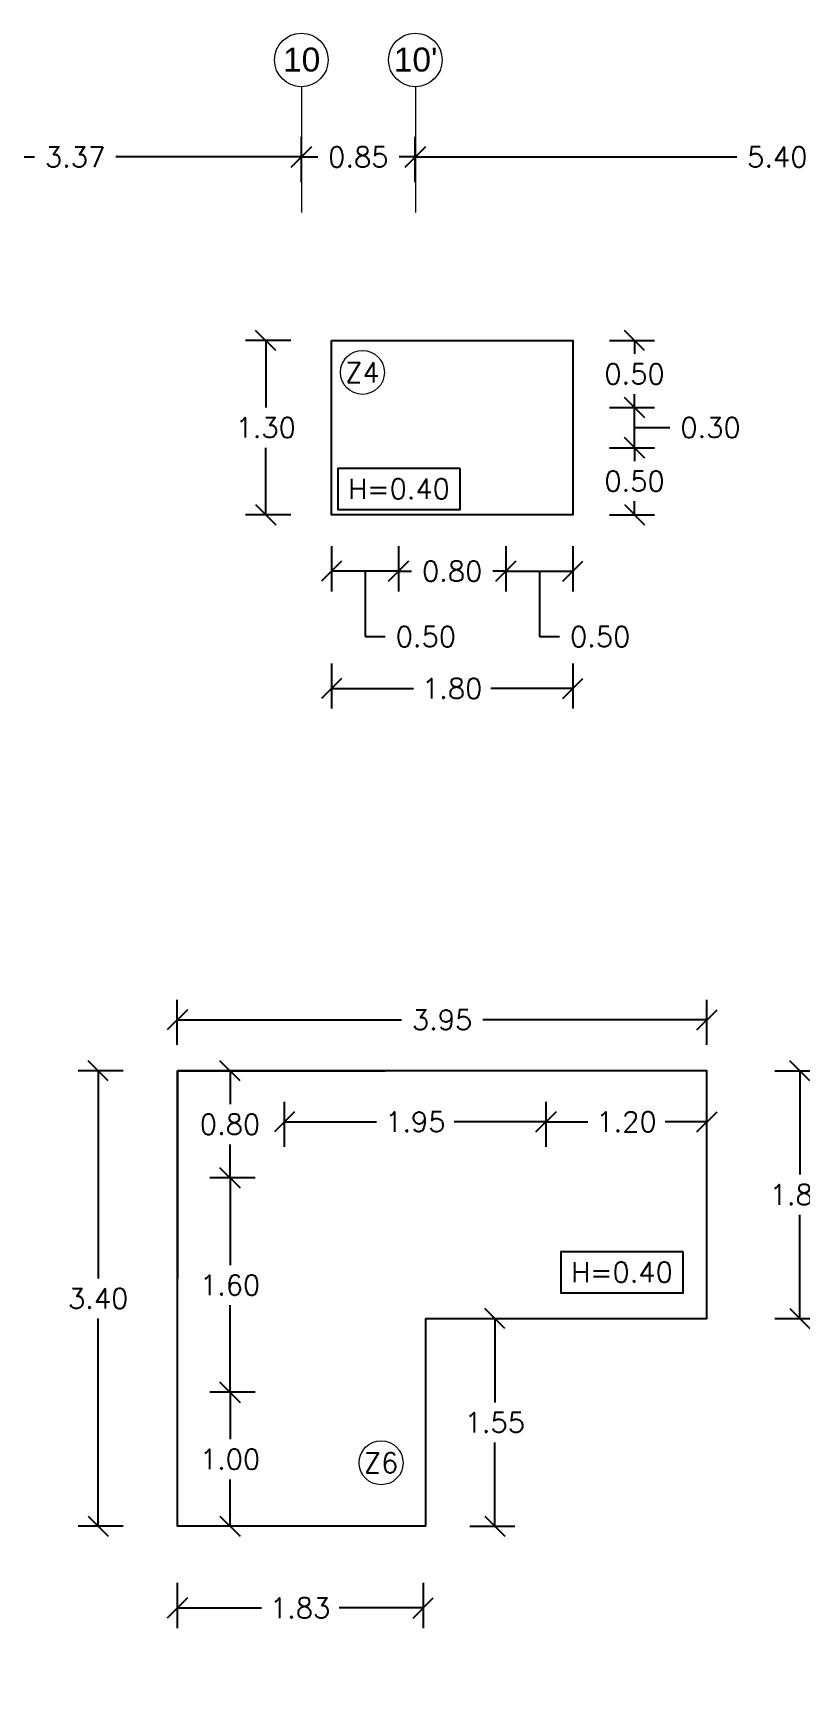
# Model space of a CAD drawing. Header units: metres. Extents: x -25 to 234, y -25 to 53.
# Drawn here: x 113.62 to 119.35, y -11.58 to 0.79 of the extents above; entities that cross this region are included whole.
import ezdxf

# ---------------------------------------------------------------- set-up
doc = ezdxf.new("R2010")
doc.units = ezdxf.units.M
doc.header["$LTSCALE"] = 0.1
doc.header["$MEASUREMENT"] = 0
doc.header["$PDMODE"] = 66
doc.linetypes.add('CONTINUA', pattern=[0])
doc.linetypes.add('Grid Line 1_2_', pattern=[22.225, 12.7, -3.175, 3.175, -3.175])
doc.layers.add('0-S-GRID', color=1, linetype='Continuous', lineweight=9)
doc.layers.add('0-S-GRID-IDEN', color=1, linetype='Continuous', lineweight=9)
for name, color, linetype in [('DIMENSIONES', 7, 'Continuous'), ('DIMTEXTO', 4, 'Continuous'), ('ZAPATAS', 6, 'Continuous')]:
    doc.layers.add(name, color=color, linetype=linetype)
doc.styles.add('Arial_2', font='arial.ttf', dxfattribs={"height": 0.2})
doc.styles.add('SMPLEX', font='simplex.shx')
doc.dimstyles.new('DIM-75', dxfattribs={"dimscale": 0.75, "dimtxt": 0.2, "dimasz": 0.2, "dimexe": 0.2, "dimexo": 0.2, "dimgap": 0.1, "dimtad": 0, "dimtih": 1, "dimtoh": 1, "dimzin": 0, "dimdsep": 46, "dimtxsty": 'SMPLEX', "dimblk1": 'OBLIQUE', "dimblk2": 'OBLIQUE', "dimsah": 1, "dimcen": 0.2, "dimclrd": 4, "dimclre": 4, "dimclrt": 4, "dimadec": 0, "dimazin": 0, "dimtfac": 1, "dimtmove": 1, "dimatfit": 3, "dimldrblk": 'OPEN30', "dimfxl": 0.25, "dimfxlon": 1, "dimtfill": 1, "dimtolj": 1, "dimtzin": 0, "dimarcsym": 0})

# ---------------------------------------------------------------- blocks, each defined once
blk = doc.blocks.new('_Oblique')
at = {"color": 0, "linetype": 'ByBlock', "lineweight": -2}
blk.add_line((-0.5, -0.5), (0.5, 0.5), dxfattribs=at)
blk = doc.blocks.new('*D455')
at = {"layer": 'Defpoints', "color": 0, "ltscale": 0.2, "transparency": 16777216}
for p in [(115.624, -0.136), (112.249, -0.552), (115.624, -0.552)]:
    blk.add_point(p, dxfattribs=at)
at = {"layer": 'DIMTEXTO', "color": 4, "lineweight": -2, "ltscale": 0.2, "transparency": 16777216}
for p, q in [((112.249, -0.323), (112.249, 0.014)), ((115.624, -0.323), (115.624, 0.014)), ((112.249, -0.136), (113.633, -0.136)), ((115.624, -0.136), (114.24, -0.136))]:
    blk.add_line(p, q, dxfattribs=at)
at = {"layer": 'DIMTEXTO', "color": 4, "lineweight": -2, "ltscale": 0.2, "transparency": 16777216, "xscale": 0.15, "yscale": 0.15, "zscale": 0.15, "rotation": 180}
blk.add_blockref('_Oblique', (112.249, -0.136), dxfattribs=at)
at = {"layer": 'DIMTEXTO', "color": 4, "lineweight": -2, "ltscale": 0.2, "transparency": 16777216, "xscale": 0.15, "yscale": 0.15, "zscale": 0.15}
blk.add_blockref('_Oblique', (115.624, -0.136), dxfattribs=at)
at = {"layer": 'DIMTEXTO', "color": 4, "ltscale": 0.2, "transparency": 16777216, "insert": (113.937, -0.136), "char_height": 0.15, "attachment_point": 5, "style": 'SMPLEX', "bg_fill": 3, "box_fill_scale": 1.25, "bg_fill_color": 256, "bg_fill_true_color": 13158600, "bg_fill_transparency": 0}
blk.add_mtext('\\A1;3.37', dxfattribs=at)
blk = doc.blocks.new('_Open30')
at = {"layer": 'DIMTEXTO', "color": 0, "lineweight": -2}
for p, q in [((-1, 0.268), (0, 0)), ((0, 0), (-1, -0.268)), ((0, 0), (-1, 0))]:
    blk.add_line(p, q, dxfattribs=at)
blk = doc.blocks.new('*D456')
at = {"layer": 'Defpoints', "color": 0, "ltscale": 0.2, "transparency": 16777216}
for p in [(116.474, -0.136), (115.624, -0.552), (116.474, -0.552)]:
    blk.add_point(p, dxfattribs=at)
at = {"layer": 'DIMTEXTO', "color": 4, "lineweight": -2, "ltscale": 0.2, "transparency": 16777216}
for p, q in [((115.624, -0.323), (115.624, 0.014)), ((116.474, -0.323), (116.474, 0.014)), ((115.624, -0.136), (115.746, -0.136)), ((116.474, -0.136), (116.353, -0.136))]:
    blk.add_line(p, q, dxfattribs=at)
at = {"layer": 'DIMTEXTO', "color": 4, "lineweight": -2, "ltscale": 0.2, "transparency": 16777216, "xscale": 0.15, "yscale": 0.15, "zscale": 0.15, "rotation": 180}
blk.add_blockref('_Oblique', (115.624, -0.136), dxfattribs=at)
at = {"layer": 'DIMTEXTO', "color": 4, "lineweight": -2, "ltscale": 0.2, "transparency": 16777216, "xscale": 0.15, "yscale": 0.15, "zscale": 0.15}
blk.add_blockref('_Oblique', (116.474, -0.136), dxfattribs=at)
at = {"layer": 'DIMTEXTO', "color": 4, "ltscale": 0.2, "transparency": 16777216, "insert": (116.049, -0.136), "char_height": 0.15, "attachment_point": 5, "style": 'SMPLEX', "bg_fill": 3, "box_fill_scale": 1.25, "bg_fill_color": 256, "bg_fill_true_color": 13158600, "bg_fill_transparency": 0}
blk.add_mtext('\\A1;0.85', dxfattribs=at)
blk = doc.blocks.new('*D445')
at = {"layer": 'Defpoints', "color": 0, "ltscale": 0.2, "transparency": 16777216}
for p in [(121.874, -0.136), (116.474, -0.552), (121.874, -0.552)]:
    blk.add_point(p, dxfattribs=at)
at = {"layer": 'DIMTEXTO', "color": 4, "lineweight": -2, "ltscale": 0.2, "transparency": 16777216}
for p, q in [((116.474, -0.323), (116.474, 0.014)), ((121.874, -0.323), (121.874, 0.014)), ((116.474, -0.136), (118.871, -0.136)), ((121.874, -0.136), (119.478, -0.136))]:
    blk.add_line(p, q, dxfattribs=at)
at = {"layer": 'DIMTEXTO', "color": 4, "lineweight": -2, "ltscale": 0.2, "transparency": 16777216, "xscale": 0.15, "yscale": 0.15, "zscale": 0.15, "rotation": 180}
blk.add_blockref('_Oblique', (116.474, -0.136), dxfattribs=at)
at = {"layer": 'DIMTEXTO', "color": 4, "lineweight": -2, "ltscale": 0.2, "transparency": 16777216, "xscale": 0.15, "yscale": 0.15, "zscale": 0.15}
blk.add_blockref('_Oblique', (121.874, -0.136), dxfattribs=at)
at = {"layer": 'DIMTEXTO', "color": 4, "ltscale": 0.2, "transparency": 16777216, "insert": (119.174, -0.136), "char_height": 0.15, "attachment_point": 5, "style": 'SMPLEX', "bg_fill": 3, "box_fill_scale": 1.25, "bg_fill_color": 256, "bg_fill_true_color": 13158600, "bg_fill_transparency": 0}
blk.add_mtext('\\A1;5.40', dxfattribs=at)
blk = doc.blocks.new('*D504')
at = {"layer": 'Defpoints', "color": 0, "linetype": 'CONTINUA', "transparency": 16777216}
for p in [(117.449, -1.691), (115.499, -16.245), (117.449, -17.452)]:
    blk.add_point(p, dxfattribs=at)
at = {"layer": 'DIMENSIONES', "color": 4, "linetype": 'CONTINUA', "lineweight": -2, "transparency": 16777216}
for p, q in [((115.499, -17.265), (115.499, -17.602)), ((117.449, -17.265), (117.449, -17.602)), ((115.499, -17.452), (116.185, -17.452)), ((117.449, -17.452), (116.763, -17.452))]:
    blk.add_line(p, q, dxfattribs=at)
at = {"layer": 'DIMENSIONES', "color": 4, "linetype": 'CONTINUA', "lineweight": -2, "transparency": 16777216, "xscale": 0.15, "yscale": 0.15, "zscale": 0.15, "rotation": 180}
blk.add_blockref('_Oblique', (115.499, -17.452), dxfattribs=at)
at = {"layer": 'DIMENSIONES', "color": 4, "linetype": 'CONTINUA', "lineweight": -2, "transparency": 16777216, "xscale": 0.15, "yscale": 0.15, "zscale": 0.15}
blk.add_blockref('_Oblique', (117.449, -17.452), dxfattribs=at)
at = {"layer": 'DIMENSIONES', "color": 4, "linetype": 'CONTINUA', "transparency": 16777216, "insert": (116.474, -17.452), "char_height": 0.15, "attachment_point": 5, "style": 'SMPLEX', "bg_fill": 3, "box_fill_scale": 1.25, "bg_fill_color": 256, "bg_fill_true_color": 13158600, "bg_fill_transparency": 0}
blk.add_mtext('\\A1;1.95', dxfattribs=at)
blk = doc.blocks.new('*D505')
at = {"layer": 'Defpoints', "color": 0, "linetype": 'CONTINUA', "transparency": 16777216}
for p in [(114.109, -6.956), (114.699, -6.956), (114.699, -10.356)]:
    blk.add_point(p, dxfattribs=at)
at = {"layer": 'DIMENSIONES', "color": 4, "linetype": 'CONTINUA', "lineweight": -2, "transparency": 16777216}
for p, q in [((114.296, -6.956), (113.959, -6.956)), ((114.109, -6.956), (114.109, -8.506)), ((114.109, -10.356), (114.109, -8.806)), ((114.296, -10.356), (113.959, -10.356))]:
    blk.add_line(p, q, dxfattribs=at)
at = {"layer": 'DIMENSIONES', "color": 4, "linetype": 'CONTINUA', "lineweight": -2, "transparency": 16777216, "xscale": 0.15, "yscale": 0.15, "zscale": 0.15}
for p, rotation in [((114.109, -6.956), 90), ((114.109, -10.356), 270)]:
    blk.add_blockref('_Oblique', p, dxfattribs=dict(at, rotation=rotation))
at = {"layer": 'DIMENSIONES', "color": 4, "linetype": 'CONTINUA', "transparency": 16777216, "insert": (114.109, -8.656), "char_height": 0.15, "attachment_point": 5, "style": 'SMPLEX', "bg_fill": 3, "box_fill_scale": 1.25, "bg_fill_color": 256, "bg_fill_true_color": 13158600, "bg_fill_transparency": 0}
blk.add_mtext('\\A1;3.40', dxfattribs=at)
blk = doc.blocks.new('*D506')
at = {"layer": 'Defpoints', "color": 0, "linetype": 'CONTINUA', "transparency": 16777216}
for p in [(115.092, -7.756), (115.499, -7.756), (115.499, -9.356)]:
    blk.add_point(p, dxfattribs=at)
at = {"layer": 'DIMENSIONES', "color": 4, "linetype": 'CONTINUA', "lineweight": -2, "transparency": 16777216}
for p, q in [((115.279, -7.756), (114.942, -7.756)), ((115.092, -7.756), (115.092, -8.406)), ((115.092, -9.356), (115.092, -8.706)), ((115.279, -9.356), (114.942, -9.356))]:
    blk.add_line(p, q, dxfattribs=at)
at = {"layer": 'DIMENSIONES', "color": 4, "linetype": 'CONTINUA', "lineweight": -2, "transparency": 16777216, "xscale": 0.15, "yscale": 0.15, "zscale": 0.15}
for p, rotation in [((115.092, -7.756), 90), ((115.092, -9.356), 270)]:
    blk.add_blockref('_Oblique', p, dxfattribs=dict(at, rotation=rotation))
at = {"layer": 'DIMENSIONES', "color": 4, "linetype": 'CONTINUA', "transparency": 16777216, "insert": (115.092, -8.556), "char_height": 0.15, "attachment_point": 5, "style": 'SMPLEX', "bg_fill": 3, "box_fill_scale": 1.25, "bg_fill_color": 256, "bg_fill_true_color": 13158600, "bg_fill_transparency": 0}
blk.add_mtext('\\A1;1.60', dxfattribs=at)
blk = doc.blocks.new('*D507')
at = {"layer": 'Defpoints', "color": 0, "linetype": 'CONTINUA', "transparency": 16777216}
for p in [(114.699, -10.356), (116.532, -10.356), (116.532, -10.966)]:
    blk.add_point(p, dxfattribs=at)
at = {"layer": 'DIMENSIONES', "color": 4, "linetype": 'CONTINUA', "lineweight": -2, "transparency": 16777216}
for p, q in [((114.699, -10.779), (114.699, -11.116)), ((116.532, -10.779), (116.532, -11.116)), ((114.699, -10.966), (115.326, -10.966)), ((116.532, -10.966), (115.905, -10.966))]:
    blk.add_line(p, q, dxfattribs=at)
at = {"layer": 'DIMENSIONES', "color": 4, "linetype": 'CONTINUA', "lineweight": -2, "transparency": 16777216, "xscale": 0.15, "yscale": 0.15, "zscale": 0.15, "rotation": 180}
blk.add_blockref('_Oblique', (114.699, -10.966), dxfattribs=at)
at = {"layer": 'DIMENSIONES', "color": 4, "linetype": 'CONTINUA', "lineweight": -2, "transparency": 16777216, "xscale": 0.15, "yscale": 0.15, "zscale": 0.15}
blk.add_blockref('_Oblique', (116.532, -10.966), dxfattribs=at)
at = {"layer": 'DIMENSIONES', "color": 4, "linetype": 'CONTINUA', "transparency": 16777216, "insert": (115.615, -10.966), "char_height": 0.15, "attachment_point": 5, "style": 'SMPLEX', "bg_fill": 3, "box_fill_scale": 1.25, "bg_fill_color": 256, "bg_fill_true_color": 13158600, "bg_fill_transparency": 0}
blk.add_mtext('\\A1;1.83', dxfattribs=at)
blk = doc.blocks.new('*D508')
at = {"layer": 'Defpoints', "color": 0, "linetype": 'CONTINUA', "transparency": 16777216}
for p in [(116.532, -8.806), (117.067, -8.806), (116.532, -10.356)]:
    blk.add_point(p, dxfattribs=at)
at = {"layer": 'DIMENSIONES', "color": 4, "linetype": 'CONTINUA', "lineweight": -2, "transparency": 16777216}
for p, q in [((116.88, -8.806), (117.217, -8.806)), ((117.067, -8.806), (117.067, -9.431)), ((117.067, -10.356), (117.067, -9.731)), ((116.88, -10.356), (117.217, -10.356))]:
    blk.add_line(p, q, dxfattribs=at)
at = {"layer": 'DIMENSIONES', "color": 4, "linetype": 'CONTINUA', "lineweight": -2, "transparency": 16777216, "xscale": 0.15, "yscale": 0.15, "zscale": 0.15}
for p, rotation in [((117.067, -8.806), 90), ((117.067, -10.356), 270)]:
    blk.add_blockref('_Oblique', p, dxfattribs=dict(at, rotation=rotation))
at = {"layer": 'DIMENSIONES', "color": 4, "linetype": 'CONTINUA', "transparency": 16777216, "insert": (117.067, -9.581), "char_height": 0.15, "attachment_point": 5, "style": 'SMPLEX', "bg_fill": 3, "box_fill_scale": 1.25, "bg_fill_color": 256, "bg_fill_true_color": 13158600, "bg_fill_transparency": 0}
blk.add_mtext('\\A1;1.55', dxfattribs=at)
blk = doc.blocks.new('*D509')
at = {"layer": 'Defpoints', "color": 0, "linetype": 'CONTINUA', "transparency": 16777216}
for p in [(118.649, -6.576), (114.699, -6.956), (118.649, -6.956)]:
    blk.add_point(p, dxfattribs=at)
at = {"layer": 'DIMENSIONES', "color": 4, "linetype": 'CONTINUA', "lineweight": -2, "transparency": 16777216}
for p, q in [((114.699, -6.763), (114.699, -6.426)), ((118.649, -6.763), (118.649, -6.426)), ((114.699, -6.576), (116.371, -6.576)), ((118.649, -6.576), (116.978, -6.576))]:
    blk.add_line(p, q, dxfattribs=at)
at = {"layer": 'DIMENSIONES', "color": 4, "linetype": 'CONTINUA', "lineweight": -2, "transparency": 16777216, "xscale": 0.15, "yscale": 0.15, "zscale": 0.15, "rotation": 180}
blk.add_blockref('_Oblique', (114.699, -6.576), dxfattribs=at)
at = {"layer": 'DIMENSIONES', "color": 4, "linetype": 'CONTINUA', "lineweight": -2, "transparency": 16777216, "xscale": 0.15, "yscale": 0.15, "zscale": 0.15}
blk.add_blockref('_Oblique', (118.649, -6.576), dxfattribs=at)
at = {"layer": 'DIMENSIONES', "color": 4, "linetype": 'CONTINUA', "transparency": 16777216, "insert": (116.674, -6.576), "char_height": 0.15, "attachment_point": 5, "style": 'SMPLEX', "bg_fill": 3, "box_fill_scale": 1.25, "bg_fill_color": 256, "bg_fill_true_color": 13158600, "bg_fill_transparency": 0}
blk.add_mtext('\\A1;3.95', dxfattribs=at)
blk = doc.blocks.new('*D510')
at = {"layer": 'Defpoints', "color": 0, "linetype": 'CONTINUA', "transparency": 16777216}
for p in [(118.649, -6.956), (119.342, -6.956), (118.649, -8.806)]:
    blk.add_point(p, dxfattribs=at)
at = {"layer": 'DIMENSIONES', "color": 4, "linetype": 'CONTINUA', "lineweight": -2, "transparency": 16777216}
for p, q in [((119.155, -6.956), (119.492, -6.956)), ((119.342, -6.956), (119.342, -7.731)), ((119.342, -8.806), (119.342, -8.031)), ((119.155, -8.806), (119.492, -8.806))]:
    blk.add_line(p, q, dxfattribs=at)
at = {"layer": 'DIMENSIONES', "color": 4, "linetype": 'CONTINUA', "lineweight": -2, "transparency": 16777216, "xscale": 0.15, "yscale": 0.15, "zscale": 0.15}
for p, rotation in [((119.342, -6.956), 90), ((119.342, -8.806), 270)]:
    blk.add_blockref('_Oblique', p, dxfattribs=dict(at, rotation=rotation))
at = {"layer": 'DIMENSIONES', "color": 4, "linetype": 'CONTINUA', "transparency": 16777216, "insert": (119.342, -7.881), "char_height": 0.15, "attachment_point": 5, "style": 'SMPLEX', "bg_fill": 3, "box_fill_scale": 1.25, "bg_fill_color": 256, "bg_fill_true_color": 13158600, "bg_fill_transparency": 0}
blk.add_mtext('\\A1;1.85', dxfattribs=at)
blk = doc.blocks.new('*D574')
at = {"layer": 'Defpoints', "color": 0, "linetype": 'CONTINUA', "transparency": 16777216}
for p in [(115.499, -9.356), (115.092, -10.356), (115.499, -10.356)]:
    blk.add_point(p, dxfattribs=at)
at = {"layer": 'DIMENSIONES', "color": 4, "linetype": 'CONTINUA', "lineweight": -2, "transparency": 16777216}
for p, q in [((115.279, -9.356), (114.942, -9.356)), ((115.092, -9.356), (115.092, -9.706)), ((115.092, -10.356), (115.092, -10.006)), ((115.279, -10.356), (114.942, -10.356))]:
    blk.add_line(p, q, dxfattribs=at)
at = {"layer": 'DIMENSIONES', "color": 4, "linetype": 'CONTINUA', "lineweight": -2, "transparency": 16777216, "xscale": 0.15, "yscale": 0.15, "zscale": 0.15}
for p, rotation in [((115.092, -9.356), 90), ((115.092, -10.356), 270)]:
    blk.add_blockref('_Oblique', p, dxfattribs=dict(at, rotation=rotation))
at = {"layer": 'DIMENSIONES', "color": 4, "linetype": 'CONTINUA', "transparency": 16777216, "insert": (115.092, -9.856), "char_height": 0.15, "attachment_point": 5, "style": 'SMPLEX', "bg_fill": 3, "box_fill_scale": 1.25, "bg_fill_color": 256, "bg_fill_true_color": 13158600, "bg_fill_transparency": 0}
blk.add_mtext('\\A1;1.00', dxfattribs=at)
blk = doc.blocks.new('*D575')
at = {"layer": 'Defpoints', "color": 0, "linetype": 'CONTINUA', "transparency": 16777216}
for p in [(115.092, -6.956), (115.499, -6.956), (115.499, -7.756)]:
    blk.add_point(p, dxfattribs=at)
at = {"layer": 'DIMENSIONES', "color": 4, "linetype": 'CONTINUA', "lineweight": -2, "transparency": 16777216}
for p, q in [((115.279, -6.956), (114.942, -6.956)), ((115.092, -6.956), (115.092, -7.206)), ((115.092, -7.756), (115.092, -7.506)), ((115.279, -7.756), (114.942, -7.756))]:
    blk.add_line(p, q, dxfattribs=at)
at = {"layer": 'DIMENSIONES', "color": 4, "linetype": 'CONTINUA', "lineweight": -2, "transparency": 16777216, "xscale": 0.15, "yscale": 0.15, "zscale": 0.15}
for p, rotation in [((115.092, -6.956), 90), ((115.092, -7.756), 270)]:
    blk.add_blockref('_Oblique', p, dxfattribs=dict(at, rotation=rotation))
at = {"layer": 'DIMENSIONES', "color": 4, "linetype": 'CONTINUA', "transparency": 16777216, "insert": (115.092, -7.356), "char_height": 0.15, "attachment_point": 5, "style": 'SMPLEX', "bg_fill": 3, "box_fill_scale": 1.25, "bg_fill_color": 256, "bg_fill_true_color": 13158600, "bg_fill_transparency": 0}
blk.add_mtext('\\A1;0.80', dxfattribs=at)
blk = doc.blocks.new('*D576')
at = {"layer": 'Defpoints', "color": 0, "linetype": 'CONTINUA', "transparency": 16777216}
for p in [(118.649, -7.337), (117.449, -7.756), (118.649, -7.756)]:
    blk.add_point(p, dxfattribs=at)
at = {"layer": 'DIMENSIONES', "color": 4, "linetype": 'CONTINUA', "lineweight": -2, "transparency": 16777216}
for p, q in [((117.449, -7.524), (117.449, -7.187)), ((118.649, -7.524), (118.649, -7.187)), ((117.449, -7.337), (117.76, -7.337)), ((118.649, -7.337), (118.338, -7.337))]:
    blk.add_line(p, q, dxfattribs=at)
at = {"layer": 'DIMENSIONES', "color": 4, "linetype": 'CONTINUA', "lineweight": -2, "transparency": 16777216, "xscale": 0.15, "yscale": 0.15, "zscale": 0.15, "rotation": 180}
blk.add_blockref('_Oblique', (117.449, -7.337), dxfattribs=at)
at = {"layer": 'DIMENSIONES', "color": 4, "linetype": 'CONTINUA', "lineweight": -2, "transparency": 16777216, "xscale": 0.15, "yscale": 0.15, "zscale": 0.15}
blk.add_blockref('_Oblique', (118.649, -7.337), dxfattribs=at)
at = {"layer": 'DIMENSIONES', "color": 4, "linetype": 'CONTINUA', "transparency": 16777216, "insert": (118.049, -7.337), "char_height": 0.15, "attachment_point": 5, "style": 'SMPLEX', "bg_fill": 3, "box_fill_scale": 1.25, "bg_fill_color": 256, "bg_fill_true_color": 13158600, "bg_fill_transparency": 0}
blk.add_mtext('\\A1;1.20', dxfattribs=at)
blk = doc.blocks.new('*D577')
at = {"layer": 'Defpoints', "color": 0, "linetype": 'CONTINUA', "transparency": 16777216}
for p in [(117.449, -7.337), (115.499, -7.756), (117.449, -7.756)]:
    blk.add_point(p, dxfattribs=at)
at = {"layer": 'DIMENSIONES', "color": 4, "linetype": 'CONTINUA', "lineweight": -2, "transparency": 16777216}
for p, q in [((115.499, -7.524), (115.499, -7.187)), ((117.449, -7.524), (117.449, -7.187)), ((115.499, -7.337), (116.185, -7.337)), ((117.449, -7.337), (116.763, -7.337))]:
    blk.add_line(p, q, dxfattribs=at)
at = {"layer": 'DIMENSIONES', "color": 4, "linetype": 'CONTINUA', "lineweight": -2, "transparency": 16777216, "xscale": 0.15, "yscale": 0.15, "zscale": 0.15, "rotation": 180}
blk.add_blockref('_Oblique', (115.499, -7.337), dxfattribs=at)
at = {"layer": 'DIMENSIONES', "color": 4, "linetype": 'CONTINUA', "lineweight": -2, "transparency": 16777216, "xscale": 0.15, "yscale": 0.15, "zscale": 0.15}
blk.add_blockref('_Oblique', (117.449, -7.337), dxfattribs=at)
at = {"layer": 'DIMENSIONES', "color": 4, "linetype": 'CONTINUA', "transparency": 16777216, "insert": (116.474, -7.337), "char_height": 0.15, "attachment_point": 5, "style": 'SMPLEX', "bg_fill": 3, "box_fill_scale": 1.25, "bg_fill_color": 256, "bg_fill_true_color": 13158600, "bg_fill_transparency": 0}
blk.add_mtext('\\A1;1.95', dxfattribs=at)
blk = doc.blocks.new('*D596')
at = {"layer": 'Defpoints', "color": 0, "linetype": 'CONTINUA', "transparency": 16777216}
for p in [(116.349, -2.306), (117.149, -2.306), (117.149, -3.228)]:
    blk.add_point(p, dxfattribs=at)
at = {"layer": 'DIMENSIONES', "color": 4, "linetype": 'CONTINUA', "lineweight": -2, "transparency": 16777216}
for p, q in [((116.349, -3.041), (116.349, -3.378)), ((117.149, -3.041), (117.149, -3.378)), ((116.349, -3.228), (116.446, -3.228)), ((117.149, -3.228), (117.053, -3.228))]:
    blk.add_line(p, q, dxfattribs=at)
at = {"layer": 'DIMENSIONES', "color": 4, "linetype": 'CONTINUA', "lineweight": -2, "transparency": 16777216, "xscale": 0.15, "yscale": 0.15, "zscale": 0.15, "rotation": 180}
blk.add_blockref('_Oblique', (116.349, -3.228), dxfattribs=at)
at = {"layer": 'DIMENSIONES', "color": 4, "linetype": 'CONTINUA', "lineweight": -2, "transparency": 16777216, "xscale": 0.15, "yscale": 0.15, "zscale": 0.15}
blk.add_blockref('_Oblique', (117.149, -3.228), dxfattribs=at)
at = {"layer": 'DIMENSIONES', "color": 4, "linetype": 'CONTINUA', "transparency": 16777216, "insert": (116.749, -3.228), "char_height": 0.15, "attachment_point": 5, "style": 'SMPLEX', "bg_fill": 3, "box_fill_scale": 1.25, "bg_fill_color": 256, "bg_fill_true_color": 13158600, "bg_fill_transparency": 0}
blk.add_mtext('\\A1;0.80', dxfattribs=at)
blk = doc.blocks.new('*D597')
at = {"layer": 'Defpoints', "color": 0, "linetype": 'CONTINUA', "transparency": 16777216}
for p in [(117.149, -2.006), (118.109, -2.006), (117.65, -2.306)]:
    blk.add_point(p, dxfattribs=at)
at = {"layer": 'DIMENSIONES', "color": 4, "linetype": 'CONTINUA', "lineweight": -2, "transparency": 16777216}
for p, q in [((117.922, -2.006), (118.259, -2.006)), ((118.109, -2.306), (118.109, -2.006)), ((118.109, -2.156), (118.223, -2.156)), ((118.223, -2.156), (118.373, -2.156)), ((117.922, -2.306), (118.259, -2.306))]:
    blk.add_line(p, q, dxfattribs=at)
at = {"layer": 'DIMENSIONES', "color": 4, "linetype": 'CONTINUA', "lineweight": -2, "transparency": 16777216, "xscale": 0.15, "yscale": 0.15, "zscale": 0.15}
for p, rotation in [((118.109, -2.006), 90), ((118.109, -2.306), 270)]:
    blk.add_blockref('_Oblique', p, dxfattribs=dict(at, rotation=rotation))
at = {"layer": 'DIMENSIONES', "color": 4, "linetype": 'CONTINUA', "transparency": 16777216, "insert": (118.676, -2.156), "char_height": 0.15, "attachment_point": 5, "style": 'SMPLEX', "bg_fill": 3, "box_fill_scale": 1.25, "bg_fill_color": 256, "bg_fill_true_color": 13158600, "bg_fill_transparency": 0}
blk.add_mtext('\\A1;0.30', dxfattribs=at)
blk = doc.blocks.new('*D598')
at = {"layer": 'Defpoints', "color": 0, "linetype": 'CONTINUA', "transparency": 16777216}
for p in [(115.849, -3.162), (117.649, -3.162), (117.649, -4.103)]:
    blk.add_point(p, dxfattribs=at)
at = {"layer": 'DIMENSIONES', "color": 4, "linetype": 'CONTINUA', "lineweight": -2, "transparency": 16777216}
for p, q in [((115.849, -3.916), (115.849, -4.253)), ((117.649, -3.916), (117.649, -4.253)), ((115.849, -4.103), (116.46, -4.103)), ((117.649, -4.103), (117.038, -4.103))]:
    blk.add_line(p, q, dxfattribs=at)
at = {"layer": 'DIMENSIONES', "color": 4, "linetype": 'CONTINUA', "lineweight": -2, "transparency": 16777216, "xscale": 0.15, "yscale": 0.15, "zscale": 0.15, "rotation": 180}
blk.add_blockref('_Oblique', (115.849, -4.103), dxfattribs=at)
at = {"layer": 'DIMENSIONES', "color": 4, "linetype": 'CONTINUA', "lineweight": -2, "transparency": 16777216, "xscale": 0.15, "yscale": 0.15, "zscale": 0.15}
blk.add_blockref('_Oblique', (117.649, -4.103), dxfattribs=at)
at = {"layer": 'DIMENSIONES', "color": 4, "linetype": 'CONTINUA', "transparency": 16777216, "insert": (116.749, -4.103), "char_height": 0.15, "attachment_point": 5, "style": 'SMPLEX', "bg_fill": 3, "box_fill_scale": 1.25, "bg_fill_color": 256, "bg_fill_true_color": 13158600, "bg_fill_transparency": 0}
blk.add_mtext('\\A1;1.80', dxfattribs=at)
blk = doc.blocks.new('*D602')
at = {"layer": 'Defpoints', "color": 0, "linetype": 'CONTINUA', "transparency": 16777216}
for p in [(115.358, -1.506), (115.849, -1.506), (115.849, -2.806)]:
    blk.add_point(p, dxfattribs=at)
at = {"layer": 'DIMENSIONES', "color": 4, "linetype": 'CONTINUA', "lineweight": -2, "transparency": 16777216}
for p, q in [((115.546, -1.506), (115.208, -1.506)), ((115.358, -1.506), (115.358, -2.006)), ((115.358, -2.806), (115.358, -2.306)), ((115.546, -2.806), (115.208, -2.806))]:
    blk.add_line(p, q, dxfattribs=at)
at = {"layer": 'DIMENSIONES', "color": 4, "linetype": 'CONTINUA', "lineweight": -2, "transparency": 16777216, "xscale": 0.15, "yscale": 0.15, "zscale": 0.15}
for p, rotation in [((115.358, -1.506), 90), ((115.358, -2.806), 270)]:
    blk.add_blockref('_Oblique', p, dxfattribs=dict(at, rotation=rotation))
at = {"layer": 'DIMENSIONES', "color": 4, "linetype": 'CONTINUA', "transparency": 16777216, "insert": (115.358, -2.156), "char_height": 0.15, "attachment_point": 5, "style": 'SMPLEX', "bg_fill": 3, "box_fill_scale": 1.25, "bg_fill_color": 256, "bg_fill_true_color": 13158600, "bg_fill_transparency": 0}
blk.add_mtext('\\A1;1.30', dxfattribs=at)
blk = doc.blocks.new('*D599')
at = {"layer": 'Defpoints', "color": 0, "linetype": 'CONTINUA', "transparency": 16777216}
for p in [(117.65, -2.306), (117.65, -2.806), (118.109, -2.806)]:
    blk.add_point(p, dxfattribs=at)
at = {"layer": 'DIMENSIONES', "color": 4, "linetype": 'CONTINUA', "lineweight": -2, "transparency": 16777216}
for p, q in [((117.922, -2.306), (118.259, -2.306)), ((118.109, -2.306), (118.109, -2.406)), ((118.109, -2.806), (118.109, -2.706)), ((117.922, -2.806), (118.259, -2.806))]:
    blk.add_line(p, q, dxfattribs=at)
at = {"layer": 'DIMENSIONES', "color": 4, "linetype": 'CONTINUA', "lineweight": -2, "transparency": 16777216, "xscale": 0.15, "yscale": 0.15, "zscale": 0.15}
for p, rotation in [((118.109, -2.306), 90), ((118.109, -2.806), 270)]:
    blk.add_blockref('_Oblique', p, dxfattribs=dict(at, rotation=rotation))
at = {"layer": 'DIMENSIONES', "color": 4, "linetype": 'CONTINUA', "transparency": 16777216, "insert": (118.109, -2.556), "char_height": 0.15, "attachment_point": 5, "style": 'SMPLEX', "bg_fill": 3, "box_fill_scale": 1.25, "bg_fill_color": 256, "bg_fill_true_color": 13158600, "bg_fill_transparency": 0}
blk.add_mtext('\\A1;0.50', dxfattribs=at)
blk = doc.blocks.new('*D603')
at = {"layer": 'Defpoints', "color": 0, "linetype": 'CONTINUA', "transparency": 16777216}
for p in [(117.149, -1.506), (118.109, -1.506), (117.149, -2.006)]:
    blk.add_point(p, dxfattribs=at)
at = {"layer": 'DIMENSIONES', "color": 4, "linetype": 'CONTINUA', "lineweight": -2, "transparency": 16777216}
for p, q in [((117.922, -1.506), (118.259, -1.506)), ((118.109, -1.506), (118.109, -1.606)), ((118.109, -2.006), (118.109, -1.906)), ((117.922, -2.006), (118.259, -2.006))]:
    blk.add_line(p, q, dxfattribs=at)
at = {"layer": 'DIMENSIONES', "color": 4, "linetype": 'CONTINUA', "lineweight": -2, "transparency": 16777216, "xscale": 0.15, "yscale": 0.15, "zscale": 0.15}
for p, rotation in [((118.109, -1.506), 90), ((118.109, -2.006), 270)]:
    blk.add_blockref('_Oblique', p, dxfattribs=dict(at, rotation=rotation))
at = {"layer": 'DIMENSIONES', "color": 4, "linetype": 'CONTINUA', "transparency": 16777216, "insert": (118.109, -1.756), "char_height": 0.15, "attachment_point": 5, "style": 'SMPLEX', "bg_fill": 3, "box_fill_scale": 1.25, "bg_fill_color": 256, "bg_fill_true_color": 13158600, "bg_fill_transparency": 0}
blk.add_mtext('\\A1;0.50', dxfattribs=at)
blk = doc.blocks.new('*D600')
at = {"layer": 'Defpoints', "color": 0, "linetype": 'CONTINUA', "transparency": 16777216}
for p in [(117.149, -2.306), (117.649, -2.306), (117.649, -3.228)]:
    blk.add_point(p, dxfattribs=at)
at = {"layer": 'DIMENSIONES', "color": 4, "linetype": 'CONTINUA', "lineweight": -2, "transparency": 16777216}
for p, q in [((117.149, -3.041), (117.149, -3.378)), ((117.649, -3.041), (117.649, -3.378)), ((117.149, -3.228), (117.649, -3.228)), ((117.399, -3.228), (117.399, -3.716)), ((117.399, -3.716), (117.549, -3.716))]:
    blk.add_line(p, q, dxfattribs=at)
at = {"layer": 'DIMENSIONES', "color": 4, "linetype": 'CONTINUA', "lineweight": -2, "transparency": 16777216, "xscale": 0.15, "yscale": 0.15, "zscale": 0.15, "rotation": 180}
blk.add_blockref('_Oblique', (117.149, -3.228), dxfattribs=at)
at = {"layer": 'DIMENSIONES', "color": 4, "linetype": 'CONTINUA', "lineweight": -2, "transparency": 16777216, "xscale": 0.15, "yscale": 0.15, "zscale": 0.15}
blk.add_blockref('_Oblique', (117.649, -3.228), dxfattribs=at)
at = {"layer": 'DIMENSIONES', "color": 4, "linetype": 'CONTINUA', "transparency": 16777216, "insert": (117.853, -3.716), "char_height": 0.15, "attachment_point": 5, "style": 'SMPLEX', "bg_fill": 3, "box_fill_scale": 1.25, "bg_fill_color": 256, "bg_fill_true_color": 13158600, "bg_fill_transparency": 0}
blk.add_mtext('\\A1;0.50', dxfattribs=at)
blk = doc.blocks.new('*D601')
at = {"layer": 'Defpoints', "color": 0, "linetype": 'CONTINUA', "transparency": 16777216}
for p in [(115.849, -2.306), (116.349, -2.306), (115.849, -3.228)]:
    blk.add_point(p, dxfattribs=at)
at = {"layer": 'DIMENSIONES', "color": 4, "linetype": 'CONTINUA', "lineweight": -2, "transparency": 16777216}
for p, q in [((115.849, -3.041), (115.849, -3.378)), ((116.349, -3.041), (116.349, -3.378)), ((116.349, -3.228), (115.849, -3.228)), ((116.099, -3.228), (116.099, -3.716)), ((116.099, -3.716), (116.249, -3.716))]:
    blk.add_line(p, q, dxfattribs=at)
at = {"layer": 'DIMENSIONES', "color": 4, "linetype": 'CONTINUA', "lineweight": -2, "transparency": 16777216, "xscale": 0.15, "yscale": 0.15, "zscale": 0.15, "rotation": 180}
blk.add_blockref('_Oblique', (115.849, -3.228), dxfattribs=at)
at = {"layer": 'DIMENSIONES', "color": 4, "linetype": 'CONTINUA', "lineweight": -2, "transparency": 16777216, "xscale": 0.15, "yscale": 0.15, "zscale": 0.15}
blk.add_blockref('_Oblique', (116.349, -3.228), dxfattribs=at)
at = {"layer": 'DIMENSIONES', "color": 4, "linetype": 'CONTINUA', "transparency": 16777216, "insert": (116.553, -3.716), "char_height": 0.15, "attachment_point": 5, "style": 'SMPLEX', "bg_fill": 3, "box_fill_scale": 1.25, "bg_fill_color": 256, "bg_fill_true_color": 13158600, "bg_fill_transparency": 0}
blk.add_mtext('\\A1;0.50', dxfattribs=at)

msp = doc.modelspace()

# ---------------------------------------------------------------- linework, layer by layer
at = {"layer": '0-S-GRID', "linetype": 'Grid Line 1_2_'}
msp.add_line((115.6241, 0.3883), (115.6241, -0.5517), dxfattribs=at)
msp.add_line((115.6241, 0.3883), (115.6241, -0.5517), dxfattribs=at)
at = {"layer": '0-S-GRID-IDEN'}
for centre in [(115.6241, 0.5883), (116.4741, 0.5883)]:
    msp.add_circle(centre, 0.2, dxfattribs=at)

# ---------------------------------------------------------------- texts
at = {"layer": 'DIMTEXTO', "char_height": 0.17859, "width": 0.168354, "attachment_point": 2, "style": 'Arial_2'}
for s, insert in [('10', (115.6263, 0.6804)), ("10'", (116.4763, 0.6804))]:
    msp.add_mtext(s, dxfattribs=dict(at, insert=insert))

# ---------------------------------------------------------------- dimensions: what is measured, and where the dimension line sits
at = {"layer": 'DIMENSIONES', "linetype": 'CONTINUA'}
dim = msp.add_linear_dim(base=(117.4491, -17.4524), p1=(115.4991, -16.245), p2=(117.4491, -1.6909), dimstyle='DIM-75', dxfattribs=at)
dim.commit()
dim.dimension.update_dxf_attribs({"geometry": '*D504', "text_midpoint": (116.4741, -17.4524)})

# ---------------------------------------------------------------- next in the draw order: linework, layer by layer
at = {"layer": 'DIMTEXTO', "color": 4}
msp.add_lwpolyline([(118.4725, -8.3088), (117.56, -8.3088), (117.56, -8.6144), (118.4725, -8.6144)], close=True, dxfattribs=at)
at = {"layer": 'ZAPATAS', "lineweight": 25}
for points in [[(116.5491, -8.8059), (116.5491, -10.3559), (114.6991, -10.3559), (114.6991, -6.9559), (116.2491, -6.9559)], [(116.5491, -8.8059), (118.6491, -8.8059), (118.6491, -6.9559), (114.6991, -6.9559), (114.6991, -8.5059)]]:
    msp.add_lwpolyline(points, dxfattribs=at)

# ---------------------------------------------------------------- next in the draw order: dimensions: what is measured, and where the dimension line sits
at = {"layer": 'DIMENSIONES', "linetype": 'CONTINUA'}
dim = msp.add_linear_dim(base=(117.1491, -3.228), p1=(116.3491, -2.3059), p2=(117.1491, -2.3059), dimstyle='DIM-75', dxfattribs=at)
dim.commit()
dim.dimension.update_dxf_attribs({"geometry": '*D596', "text_midpoint": (116.7491, -3.228)})
at = {"layer": 'DIMTEXTO', "ltscale": 0.2}
dim = msp.add_linear_dim(base=(115.6240815485, -0.1355387341), p1=(112.2490815498, -0.5517445673), p2=(115.6240815485, -0.5517445375), dimstyle='DIM-75', override={"dimtmove": 1}, dxfattribs=at)
dim.commit()
dim.dimension.update_dxf_attribs({"geometry": '*D455', "text_midpoint": (113.9365815491, -0.1355387341)})

# ---------------------------------------------------------------- next in the draw order: texts
at = {"layer": 'DIMTEXTO', "color": 4, "char_height": 0.15, "attachment_point": 5, "rotation": 0, "style": 'SMPLEX', "bg_fill": 3, "box_fill_scale": 1.1, "bg_fill_color": 256, "bg_fill_true_color": 13158600, "bg_fill_transparency": 0}
for s, insert in [('\\A1;H=0.40', (118.0156, -8.4598)), ('\\A1;Z6', (116.2189, -9.8822))]:
    msp.add_mtext(s, dxfattribs=dict(at, insert=insert))

# ---------------------------------------------------------------- next in the draw order: dimensions: what is measured, and where the dimension line sits
at = {"layer": 'DIMENSIONES', "linetype": 'CONTINUA'}
dim = msp.add_linear_dim(base=(118.109, -2.0059), p1=(117.6505, -2.3059), p2=(117.1491, -2.0059), angle=90, dimstyle='DIM-75', dxfattribs=at)
dim.commit()
dim.dimension.update_dxf_attribs({"geometry": '*D597', "text_midpoint": (118.4476, -2.1559), "dimtype": 160})
dim = msp.add_linear_dim(base=(117.6491, -4.1033), p1=(115.8491, -3.1616), p2=(117.6491, -3.1616), dimstyle='DIM-75', dxfattribs=at)
dim.commit()
dim.dimension.update_dxf_attribs({"geometry": '*D598', "text_midpoint": (116.7491, -4.1033)})
for base, p1, p2, picture, middle in [((114.1085, -6.9559), (114.6991, -10.3559), (114.6991, -6.9559), '*D505', (114.1085, -8.6559)), ((115.0917, -7.7559), (115.4991, -9.3559), (115.4991, -7.7559), '*D506', (115.0917, -8.5559))]:
    dim = msp.add_linear_dim(base=base, p1=p1, p2=p2, angle=90, dimstyle='DIM-75', dxfattribs=at)
    dim.commit()
    dim.dimension.update_dxf_attribs({"geometry": picture, "text_midpoint": middle})
at = {"layer": 'DIMTEXTO', "ltscale": 0.2}
dim = msp.add_linear_dim(base=(116.4741, -0.1355), p1=(115.6241, -0.5517), p2=(116.4741, -0.5517), dimstyle='DIM-75', override={"dimtmove": 1}, dxfattribs=at)
dim.commit()
dim.dimension.update_dxf_attribs({"geometry": '*D456', "text_midpoint": (116.0491, -0.1355)})

# ---------------------------------------------------------------- next in the draw order: linework, layer by layer
at = {"layer": '0-S-GRID', "linetype": 'Grid Line 1_2_'}
msp.add_line((116.4741, 0.3883), (116.4741, -0.5517), dxfattribs=at)
msp.add_line((116.4741, 0.3883), (116.4741, -0.5517), dxfattribs=at)
at = {"layer": '0-S-GRID-IDEN'}
msp.add_circle((116.2189, -9.8822), 0.164, dxfattribs=at)
at = {"layer": 'ZAPATAS', "lineweight": 25}
msp.add_lwpolyline([(115.8491, -1.5059), (117.6491, -1.5059), (117.6491, -2.8059), (115.8491, -2.8059)], close=True, dxfattribs=at)

# ---------------------------------------------------------------- next in the draw order: dimensions: what is measured, and where the dimension line sits
at = {"layer": 'DIMENSIONES', "linetype": 'CONTINUA'}
for base, p1, p2, picture, middle in [((118.6491, -6.5757), (114.6991, -6.9559), (118.6491, -6.9559), '*D509', (116.6741, -6.5757)), ((116.5316, -10.9663), (114.6991, -10.3559), (116.5316, -10.3559), '*D507', (115.6153, -10.9663))]:
    dim = msp.add_linear_dim(base=base, p1=p1, p2=p2, dimstyle='DIM-75', dxfattribs=at)
    dim.commit()
    dim.dimension.update_dxf_attribs({"geometry": picture, "text_midpoint": middle})

# ---------------------------------------------------------------- next in the draw order: texts
at = {"layer": 'DIMTEXTO', "color": 4, "insert": (116.0796, -1.744), "char_height": 0.15, "attachment_point": 5, "rotation": 0, "style": 'SMPLEX', "bg_fill": 3, "box_fill_scale": 1.1, "bg_fill_color": 256, "bg_fill_true_color": 13158600, "bg_fill_transparency": 0}
msp.add_mtext('\\A1;Z4', dxfattribs=at)

# ---------------------------------------------------------------- next in the draw order: dimensions: what is measured, and where the dimension line sits
at = {"layer": 'DIMENSIONES', "linetype": 'CONTINUA'}
for base, p1, p2, picture, middle in [((115.3581, -1.5059), (115.8491, -2.8059), (115.8491, -1.5059), '*D602', (115.3581, -2.1559)), ((118.109, -1.5059), (117.1491, -2.0059), (117.1491, -1.5059), '*D603', (118.109, -1.7559)), ((118.109, -2.8059), (117.6505, -2.3059), (117.6505, -2.8059), '*D599', (118.109, -2.5559)), ((115.0917, -6.9559), (115.4991, -7.7559), (115.4991, -6.9559), '*D575', (115.0917, -7.3559)), ((119.342, -6.9559), (118.6491, -8.8059), (118.6491, -6.9559), '*D510', (119.342, -7.8809)), ((117.0672, -8.8059), (116.5316, -10.3559), (116.5316, -8.8059), '*D508', (117.0672, -9.5809)), ((115.0917, -10.3559), (115.4991, -9.3559), (115.4991, -10.3559), '*D574', (115.0917, -9.8559))]:
    dim = msp.add_linear_dim(base=base, p1=p1, p2=p2, angle=90, dimstyle='DIM-75', dxfattribs=at)
    dim.commit()
    dim.dimension.update_dxf_attribs({"geometry": picture, "text_midpoint": middle})
at = {"layer": 'DIMTEXTO', "ltscale": 0.2}
dim = msp.add_linear_dim(base=(121.8741, -0.1355), p1=(116.4741, -0.5517), p2=(121.8741, -0.5517), dimstyle='DIM-75', override={"dimtmove": 1}, dxfattribs=at)
dim.commit()
dim.dimension.update_dxf_attribs({"geometry": '*D445', "text_midpoint": (119.1741, -0.1355)})

# ---------------------------------------------------------------- next in the draw order: linework, layer by layer
at = {"layer": '0-S-GRID-IDEN'}
msp.add_circle((116.0796, -1.744), 0.164, dxfattribs=at)

# ---------------------------------------------------------------- next in the draw order: dimensions: what is measured, and where the dimension line sits
at = {"layer": 'DIMENSIONES', "linetype": 'CONTINUA'}
for base, p1, p2, picture, middle in [((115.8491, -3.228), (116.3491, -2.3059), (115.8491, -2.3059), '*D601', (116.3241, -3.7155)), ((117.6491, -3.228), (117.1491, -2.3059), (117.6491, -2.3059), '*D600', (117.6241, -3.7155)), ((118.6491, -7.3365), (117.4491, -7.7559), (118.6491, -7.7559), '*D576', (118.0491, -7.3365))]:
    dim = msp.add_linear_dim(base=base, p1=p1, p2=p2, dimstyle='DIM-75', dxfattribs=at)
    dim.commit()
    dim.dimension.update_dxf_attribs({"geometry": picture, "text_midpoint": middle})

# ---------------------------------------------------------------- next in the draw order: linework, layer by layer
at = {"layer": 'DIMTEXTO', "color": 4}
msp.add_lwpolyline([(116.8096, -2.4622), (115.8972, -2.4622), (115.8972, -2.7677), (116.8096, -2.7677)], close=True, dxfattribs=at)

# ---------------------------------------------------------------- next in the draw order: dimensions: what is measured, and where the dimension line sits
at = {"layer": 'DIMENSIONES', "linetype": 'CONTINUA'}
dim = msp.add_linear_dim(base=(117.4491, -7.3365), p1=(115.4991, -7.7559), p2=(117.4491, -7.7559), dimstyle='DIM-75', dxfattribs=at)
dim.commit()
dim.dimension.update_dxf_attribs({"geometry": '*D577', "text_midpoint": (116.4741, -7.3365)})

# ---------------------------------------------------------------- next in the draw order: texts
at = {"layer": 'DIMTEXTO', "color": 4, "insert": (116.3527, -2.6132), "char_height": 0.15, "attachment_point": 5, "rotation": 0, "style": 'SMPLEX', "bg_fill": 3, "box_fill_scale": 1.1, "bg_fill_color": 256, "bg_fill_true_color": 13158600, "bg_fill_transparency": 0}
msp.add_mtext('\\A1;H=0.40', dxfattribs=at)

doc.saveas('drawing.dxf')
